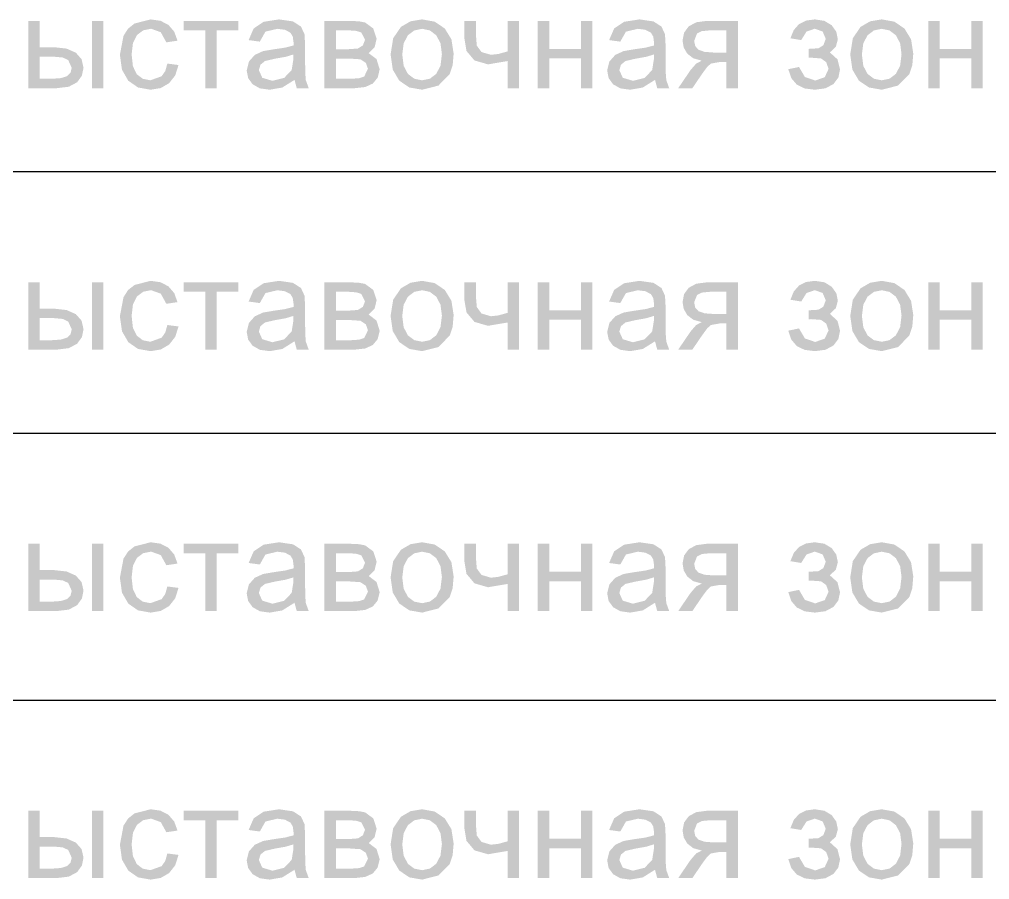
# Model space of a CAD drawing. Header units: millimetres. Extents: x 0 to 420, y 0 to 297.
# Drawn here: x 36.66 to 44.04, y 100.45 to 106.99 of the extents above; entities that cross this region are included whole.
import ezdxf

# ---------------------------------------------------------------- set-up
doc = ezdxf.new("R2010")
doc.units = ezdxf.units.MM
doc.layers.get('0').update_dxf_attribs({"linetype": 'CONTINUOUS'})

msp = doc.modelspace()

# ---------------------------------------------------------------- hatches: boundary and pattern name
at = {"true_color": 0x0000fb}
h = msp.add_hatch(color=0, dxfattribs=at)
h.paths.add_polyline_path([(37.209582, 106.980412), (37.296122, 106.980412), (37.296122, 106.468333), (37.209582, 106.468333)], flags=0)
h.paths.add_polyline_path([(36.723961, 106.980412), (36.810502, 106.980412), (36.810502, 106.780321), (36.920745, 106.780321), (37.015829, 106.76971), (37.086109, 106.738428), (37.129793, 106.688957), (37.144538, 106.623776), (37.132274, 106.5639), (37.096031, 106.513533), (37.032779, 106.479564), (36.940589, 106.468333), (36.723961, 106.468333)], flags=0)
h.paths.add_polyline_path([(36.810502, 106.539991), (36.902003, 106.539991), (36.972283, 106.544952), (37.019412, 106.559835), (37.045733, 106.585742), (37.05469, 106.623224), (37.028232, 106.682204), (36.986408, 106.702048), (36.913579, 106.708663), (36.810502, 106.708663)], flags=0)
for points in [[(37.782221, 106.655746), (37.867108, 106.644722), (37.842235, 106.565829), (37.79545, 106.506367), (37.731303, 106.46916), (37.654339, 106.456757), (37.559186, 106.473776), (37.485116, 106.525108), (37.437023, 106.608686), (37.421175, 106.722443), (37.448736, 106.867413), (37.483394, 106.921639), (37.532521, 106.960568), (37.654891, 106.991987), (37.730407, 106.981308), (37.791041, 106.949544), (37.834518, 106.898625), (37.859391, 106.82993), (37.774504, 106.817252), (37.732061, 106.894422), (37.658198, 106.920881), (37.598529, 106.908961), (37.551262, 106.873476), (37.520532, 106.812774), (37.510472, 106.725199), (37.520118, 106.635489), (37.549608, 106.574717), (37.595221, 106.539991), (37.653237, 106.528415), (37.738675, 106.559283), (37.766443, 106.59904)], [(37.905563, 106.980412), (38.32173, 106.980412), (38.32173, 106.908754), (38.156917, 106.908754), (38.156917, 106.468333), (38.070928, 106.468333), (38.070928, 106.908754), (37.905563, 106.908754)], [(40.041543, 106.980412), (40.128635, 106.980412), (40.128635, 106.883398), (40.1358, 106.792447), (40.171629, 106.743389), (40.243287, 106.722443), (40.299511, 106.728782), (40.370618, 106.74835), (40.370618, 106.980412), (40.45771, 106.980412), (40.45771, 106.468333), (40.370618, 106.468333), (40.370618, 106.675039), (40.221239, 106.649683), (40.118161, 106.679448), (40.057528, 106.751658), (40.041543, 106.846467)], [(40.600048, 106.980412), (40.68714, 106.980412), (40.68714, 106.767643), (40.92747, 106.767643), (40.92747, 106.980412), (41.014562, 106.980412), (41.014562, 106.468333), (40.92747, 106.468333), (40.92747, 106.695434), (40.68714, 106.695434), (40.68714, 106.468333), (40.600048, 106.468333)], [(42.659489, 106.699843), (42.659489, 106.767643), (42.734454, 106.772053), (42.771937, 106.795204), (42.790127, 106.843711), (42.766425, 106.899934), (42.706342, 106.920881), (42.643848, 106.899108), (42.603265, 106.83434), (42.521134, 106.84812), (42.547058, 106.911062), (42.586728, 106.956021), (42.640041, 106.982996), (42.706893, 106.991987), (42.779998, 106.980825), (42.835327, 106.947339), (42.870329, 106.898212), (42.88218, 106.840403), (42.866952, 106.783904), (42.821546, 106.740633), (42.879424, 106.687717), (42.898716, 106.611649), (42.886038, 106.549086), (42.848556, 106.499752), (42.788198, 106.467506), (42.707996, 106.456757), (42.629637, 106.466481), (42.569779, 106.495687), (42.528317, 106.544426), (42.505149, 106.612751), (42.586728, 106.629839), (42.631377, 106.553771), (42.709649, 106.526762), (42.78241, 106.551566), (42.811624, 106.614956), (42.793434, 106.66677), (42.754298, 106.694882), (42.679333, 106.700395)], [(43.570189, 106.980412), (43.657281, 106.980412), (43.657281, 106.767643), (43.897611, 106.767643), (43.897611, 106.980412), (43.984703, 106.980412), (43.984703, 106.468333), (43.897611, 106.468333), (43.897611, 106.695434), (43.657281, 106.695434), (43.657281, 106.468333), (43.570189, 106.468333)], [(37.782221, 104.666079), (37.867108, 104.655055), (37.842235, 104.576162), (37.79545, 104.5167), (37.731303, 104.479493), (37.654339, 104.467091), (37.559186, 104.484109), (37.485116, 104.535441), (37.437023, 104.619019), (37.421175, 104.732776), (37.448736, 104.877746), (37.483394, 104.931972), (37.532521, 104.970901), (37.654891, 105.002321), (37.730407, 104.991641), (37.791041, 104.959877), (37.834518, 104.908959), (37.859391, 104.840263), (37.774504, 104.827586), (37.732061, 104.904756), (37.658198, 104.931214), (37.598529, 104.919294), (37.551262, 104.883809), (37.520532, 104.823107), (37.510472, 104.735533), (37.520118, 104.645822), (37.549608, 104.585051), (37.595221, 104.550324), (37.653237, 104.538749), (37.738675, 104.569617), (37.766443, 104.609373)], [(37.905563, 104.990745), (38.32173, 104.990745), (38.32173, 104.919087), (38.156917, 104.919087), (38.156917, 104.478666), (38.070928, 104.478666), (38.070928, 104.919087), (37.905563, 104.919087)], [(40.041543, 104.990745), (40.128635, 104.990745), (40.128635, 104.893731), (40.1358, 104.802781), (40.171629, 104.753723), (40.243287, 104.732776), (40.299511, 104.739115), (40.370618, 104.758684), (40.370618, 104.990745), (40.45771, 104.990745), (40.45771, 104.478666), (40.370618, 104.478666), (40.370618, 104.685372), (40.221239, 104.660016), (40.118161, 104.689782), (40.057528, 104.761991), (40.041543, 104.8568)], [(40.600048, 104.990745), (40.68714, 104.990745), (40.68714, 104.777976), (40.92747, 104.777976), (40.92747, 104.990745), (41.014562, 104.990745), (41.014562, 104.478666), (40.92747, 104.478666), (40.92747, 104.705767), (40.68714, 104.705767), (40.68714, 104.478666), (40.600048, 104.478666)], [(42.659489, 104.710177), (42.659489, 104.777976), (42.734454, 104.782386), (42.771937, 104.805537), (42.790127, 104.854044), (42.766425, 104.910268), (42.706342, 104.931214), (42.643848, 104.909441), (42.603265, 104.844673), (42.521134, 104.858454), (42.547058, 104.921395), (42.586728, 104.966354), (42.640041, 104.993329), (42.706893, 105.002321), (42.779998, 104.991159), (42.835327, 104.957672), (42.870329, 104.908545), (42.88218, 104.850737), (42.866952, 104.794237), (42.821546, 104.750967), (42.879424, 104.69805), (42.898716, 104.621982), (42.886038, 104.559419), (42.848556, 104.510086), (42.788198, 104.477839), (42.707996, 104.467091), (42.629637, 104.476815), (42.569779, 104.50602), (42.528317, 104.55476), (42.505149, 104.623085), (42.586728, 104.640172), (42.631377, 104.564105), (42.709649, 104.537095), (42.78241, 104.5619), (42.811624, 104.62529), (42.793434, 104.677104), (42.754298, 104.705216), (42.679333, 104.710728)], [(43.570189, 104.990745), (43.657281, 104.990745), (43.657281, 104.777976), (43.897611, 104.777976), (43.897611, 104.990745), (43.984703, 104.990745), (43.984703, 104.478666), (43.897611, 104.478666), (43.897611, 104.705767), (43.657281, 104.705767), (43.657281, 104.478666), (43.570189, 104.478666)], [(37.782223, 102.676413), (37.867111, 102.665388), (37.842237, 102.586496), (37.795453, 102.527033), (37.731305, 102.489826), (37.654342, 102.477424), (37.559188, 102.494443), (37.485118, 102.545775), (37.437025, 102.629353), (37.421177, 102.74311), (37.448738, 102.888079), (37.483396, 102.942305), (37.532523, 102.981235), (37.654893, 103.012654), (37.730409, 103.001974), (37.791043, 102.970211), (37.83452, 102.919292), (37.859394, 102.850597), (37.774506, 102.837919), (37.732063, 102.915089), (37.6582, 102.941547), (37.598531, 102.929627), (37.551264, 102.894143), (37.520534, 102.83344), (37.510474, 102.745866), (37.520121, 102.656156), (37.549611, 102.595384), (37.595224, 102.560658), (37.653239, 102.549082), (37.738677, 102.57995), (37.766445, 102.619707)], [(37.905565, 103.001079), (38.321733, 103.001079), (38.321733, 102.929421), (38.156919, 102.929421), (38.156919, 102.489), (38.07093, 102.489), (38.07093, 102.929421), (37.905565, 102.929421)], [(40.041545, 103.001079), (40.128637, 103.001079), (40.128637, 102.904065), (40.135803, 102.813114), (40.171632, 102.764056), (40.24329, 102.74311), (40.299514, 102.749449), (40.37062, 102.769017), (40.37062, 103.001079), (40.457712, 103.001079), (40.457712, 102.489), (40.37062, 102.489), (40.37062, 102.695705), (40.221241, 102.670349), (40.118164, 102.700115), (40.05753, 102.772324), (40.041545, 102.867133)], [(40.60005, 103.001079), (40.687142, 103.001079), (40.687142, 102.788309), (40.927472, 102.788309), (40.927472, 103.001079), (41.014564, 103.001079), (41.014564, 102.489), (40.927472, 102.489), (40.927472, 102.7161), (40.687142, 102.7161), (40.687142, 102.489), (40.60005, 102.489)], [(42.659491, 102.72051), (42.659491, 102.788309), (42.734456, 102.792719), (42.771939, 102.81587), (42.790129, 102.864377), (42.766427, 102.920601), (42.706344, 102.941547), (42.64385, 102.919774), (42.603267, 102.855007), (42.521136, 102.868787), (42.54706, 102.931729), (42.586731, 102.976687), (42.640044, 103.003662), (42.706896, 103.012654), (42.780001, 103.001492), (42.835329, 102.968006), (42.870331, 102.918879), (42.882182, 102.86107), (42.866955, 102.80457), (42.821548, 102.7613), (42.879426, 102.708383), (42.898719, 102.632316), (42.886041, 102.569753), (42.848558, 102.520419), (42.7882, 102.488173), (42.707998, 102.477424), (42.629639, 102.487148), (42.569781, 102.516354), (42.528319, 102.565093), (42.505151, 102.633418), (42.586731, 102.650506), (42.631379, 102.574438), (42.709652, 102.547428), (42.782412, 102.572233), (42.811626, 102.635623), (42.793436, 102.687437), (42.7543, 102.715549), (42.679335, 102.721061)], [(43.570191, 103.001079), (43.657283, 103.001079), (43.657283, 102.788309), (43.897613, 102.788309), (43.897613, 103.001079), (43.984705, 103.001079), (43.984705, 102.489), (43.897613, 102.489), (43.897613, 102.7161), (43.657283, 102.7161), (43.657283, 102.489), (43.570191, 102.489)], [(37.782221, 100.644413), (37.867109, 100.633388), (37.842235, 100.554496), (37.795451, 100.495033), (37.731303, 100.457826), (37.65434, 100.445424), (37.559186, 100.462443), (37.485116, 100.513775), (37.437023, 100.597353), (37.421175, 100.71111), (37.448736, 100.856079), (37.483394, 100.910305), (37.532521, 100.949235), (37.654891, 100.980654), (37.730407, 100.969974), (37.791041, 100.938211), (37.834518, 100.887292), (37.859392, 100.818597), (37.774504, 100.805919), (37.732061, 100.883089), (37.658198, 100.909547), (37.598529, 100.897627), (37.551262, 100.862143), (37.520532, 100.80144), (37.510472, 100.713866), (37.520119, 100.624156), (37.549609, 100.563384), (37.595222, 100.528658), (37.653237, 100.517082), (37.738675, 100.54795), (37.766443, 100.587707)], [(37.905563, 100.969079), (38.321731, 100.969079), (38.321731, 100.897421), (38.156917, 100.897421), (38.156917, 100.457), (38.070928, 100.457), (38.070928, 100.897421), (37.905563, 100.897421)], [(40.041543, 100.969079), (40.128635, 100.969079), (40.128635, 100.872065), (40.135801, 100.781114), (40.17163, 100.732056), (40.243288, 100.71111), (40.299511, 100.717449), (40.370618, 100.737017), (40.370618, 100.969079), (40.45771, 100.969079), (40.45771, 100.457), (40.370618, 100.457), (40.370618, 100.663705), (40.221239, 100.638349), (40.118162, 100.668115), (40.057528, 100.740324), (40.041543, 100.835133)], [(40.600048, 100.969079), (40.68714, 100.969079), (40.68714, 100.756309), (40.92747, 100.756309), (40.92747, 100.969079), (41.014562, 100.969079), (41.014562, 100.457), (40.92747, 100.457), (40.92747, 100.6841), (40.68714, 100.6841), (40.68714, 100.457), (40.600048, 100.457)], [(42.659489, 100.68851), (42.659489, 100.756309), (42.734454, 100.760719), (42.771937, 100.78387), (42.790127, 100.832377), (42.766425, 100.888601), (42.706342, 100.909547), (42.643848, 100.887774), (42.603265, 100.823007), (42.521134, 100.836787), (42.547058, 100.899729), (42.586729, 100.944687), (42.640042, 100.971662), (42.706894, 100.980654), (42.779999, 100.969492), (42.835327, 100.936006), (42.870329, 100.886879), (42.88218, 100.82907), (42.866953, 100.77257), (42.821546, 100.7293), (42.879424, 100.676383), (42.898717, 100.600316), (42.886039, 100.537753), (42.848556, 100.488419), (42.788198, 100.456173), (42.707996, 100.445424), (42.629637, 100.455148), (42.569779, 100.484354), (42.528317, 100.533093), (42.505149, 100.601418), (42.586729, 100.618506), (42.631377, 100.542438), (42.70965, 100.515428), (42.78241, 100.540233), (42.811624, 100.603623), (42.793434, 100.655437), (42.754298, 100.683549), (42.679333, 100.689061)], [(43.570189, 100.969079), (43.657281, 100.969079), (43.657281, 100.756309), (43.897611, 100.756309), (43.897611, 100.969079), (43.984703, 100.969079), (43.984703, 100.457), (43.897611, 100.457), (43.897611, 100.6841), (43.657281, 100.6841), (43.657281, 100.457), (43.570189, 100.457)]]:
    msp.add_hatch(color=0, dxfattribs=at).paths.add_polyline_path(points, flags=0)
h = msp.add_hatch(color=0, dxfattribs=at)
h.paths.add_polyline_path([(38.749385, 106.531723), (38.656229, 106.473294), (38.560318, 106.456757), (38.485628, 106.467093), (38.430782, 106.498099), (38.396814, 106.544952), (38.385583, 106.603381), (38.40267, 106.671731), (38.447319, 106.721892), (38.510157, 106.750555), (38.587328, 106.763784), (38.67814, 106.777013), (38.741668, 106.79355), (38.742219, 106.81615), (38.736087, 106.86128), (38.717966, 106.891115), (38.676211, 106.912957), (38.618747, 106.920329), (38.528348, 106.898832), (38.485353, 106.822764), (38.400466, 106.83434), (38.438499, 106.922534), (38.515118, 106.973797), (38.631425, 106.991987), (38.737809, 106.976553), (38.798443, 106.937417), (38.825453, 106.878988), (38.829862, 106.798511), (38.829862, 106.682756), (38.831171, 106.584019), (38.835374, 106.529518), (38.857423, 106.468333), (38.766473, 106.468333)], flags=0)
h.paths.add_polyline_path([(38.741668, 106.725199), (38.682619, 106.707285), (38.600005, 106.692678), (38.524489, 106.675039), (38.490314, 106.646927), (38.478187, 106.605586), (38.504094, 106.547708), (38.581264, 106.524557), (38.670561, 106.546605), (38.727887, 106.606688), (38.741668, 106.69378)], flags=0)
h = msp.add_hatch(color=0, dxfattribs=at)
h.paths.add_polyline_path([(38.976667, 106.980412), (39.176758, 106.980412), (39.240906, 106.977242), (39.28645, 106.968285), (39.348186, 106.923086), (39.374093, 106.844813), (39.358659, 106.780321), (39.313459, 106.735121), (39.37299, 106.689921), (39.397244, 106.611649), (39.381603, 106.548121), (39.344879, 106.503611), (39.287001, 106.477083), (39.207626, 106.468333), (38.976667, 106.468333)], flags=0)
h.paths.add_polyline_path([(39.063759, 106.764887), (39.156363, 106.764887), (39.231879, 106.770399), (39.269362, 106.794101), (39.285898, 106.836545), (39.257235, 106.892769), (39.218306, 106.904689), (39.159119, 106.908754), (39.063759, 106.908754)], flags=0)
h.paths.add_polyline_path([(39.063759, 106.539991), (39.17786, 106.539991), (39.239941, 106.544194), (39.279284, 106.557079), (39.307947, 106.616059), (39.291962, 106.661258), (39.250621, 106.688268), (39.16849, 106.69378), (39.063759, 106.69378)], flags=0)
h = msp.add_hatch(color=0, dxfattribs=at)
h.paths.add_polyline_path([(39.480224, 106.724648), (39.499792, 106.848327), (39.559048, 106.935212), (39.632291, 106.977656), (39.720003, 106.991987), (39.815983, 106.974624), (39.892533, 106.922534), (39.942901, 106.840197), (39.959781, 106.731814), (39.95234, 106.643068), (39.930016, 106.57582), (39.844026, 106.488177), (39.720003, 106.456757), (39.622851, 106.473845), (39.54637, 106.525659), (39.496761, 106.609651)], flags=0)
h.paths.add_polyline_path([(39.56897, 106.724648), (39.579719, 106.638176), (39.611965, 106.576922), (39.660403, 106.540473), (39.720003, 106.528415), (39.779121, 106.540542), (39.82749, 106.577474), (39.859736, 106.639416), (39.870485, 106.727404), (39.859736, 106.8105), (39.82749, 106.871271), (39.779121, 106.907996), (39.720003, 106.920329), (39.660403, 106.907996), (39.611965, 106.871271), (39.579719, 106.810155)], flags=0)
h = msp.add_hatch(color=0, dxfattribs=at)
h.paths.add_polyline_path([(41.491364, 106.531723), (41.398209, 106.473294), (41.302297, 106.456757), (41.227608, 106.467093), (41.172762, 106.498099), (41.138793, 106.544952), (41.127562, 106.603381), (41.14465, 106.671731), (41.189298, 106.721892), (41.252137, 106.750555), (41.329307, 106.763784), (41.42012, 106.777013), (41.483647, 106.79355), (41.484198, 106.81615), (41.478066, 106.86128), (41.459945, 106.891115), (41.41819, 106.912957), (41.360726, 106.920329), (41.270327, 106.898832), (41.227332, 106.822764), (41.142445, 106.83434), (41.180479, 106.922534), (41.257098, 106.973797), (41.373404, 106.991987), (41.479789, 106.976553), (41.540422, 106.937417), (41.567432, 106.878988), (41.571842, 106.798511), (41.571842, 106.682756), (41.573151, 106.584019), (41.577354, 106.529518), (41.599402, 106.468333), (41.508452, 106.468333)], flags=0)
h.paths.add_polyline_path([(41.483647, 106.725199), (41.424598, 106.707285), (41.341985, 106.692678), (41.266468, 106.675039), (41.232293, 106.646927), (41.220166, 106.605586), (41.246073, 106.547708), (41.323244, 106.524557), (41.41254, 106.546605), (41.469867, 106.606688), (41.483647, 106.69378)], flags=0)
h = msp.add_hatch(color=0, dxfattribs=at)
h.paths.add_polyline_path([(42.121584, 106.980412), (42.121584, 106.468333), (42.035044, 106.468333), (42.035044, 106.667873), (41.984883, 106.667873), (41.916532, 106.655746), (41.889178, 106.63101), (41.851489, 106.58023), (41.775421, 106.468333), (41.667934, 106.468333), (41.761641, 106.606137), (41.80436, 106.655608), (41.847079, 106.677795), (41.782243, 106.696054), (41.736836, 106.731263), (41.709827, 106.77784), (41.701007, 106.831033), (41.712652, 106.891253), (41.747861, 106.939071), (41.805187, 106.970077), (41.884011, 106.980412)], flags=0)
h.paths.add_polyline_path([(42.035044, 106.908754), (41.911571, 106.908754), (41.847562, 106.902622), (41.81125, 106.8845), (41.789202, 106.828276), (41.79747, 106.788451), (41.822275, 106.761028), (41.867888, 106.744905), (41.939132, 106.739531), (42.035044, 106.739531)], flags=0)
h = msp.add_hatch(color=0, dxfattribs=at)
h.paths.add_polyline_path([(42.976349, 106.724648), (42.995917, 106.848327), (43.055173, 106.935212), (43.128415, 106.977656), (43.216128, 106.991987), (43.312108, 106.974624), (43.388658, 106.922534), (43.439025, 106.840197), (43.455906, 106.731814), (43.448465, 106.643068), (43.426141, 106.57582), (43.340151, 106.488177), (43.216128, 106.456757), (43.118976, 106.473845), (43.042495, 106.525659), (42.992885, 106.609651)], flags=0)
h.paths.add_polyline_path([(43.065095, 106.724648), (43.075843, 106.638176), (43.108089, 106.576922), (43.156527, 106.540473), (43.216128, 106.528415), (43.275245, 106.540542), (43.323615, 106.577474), (43.355861, 106.639416), (43.366609, 106.727404), (43.355861, 106.8105), (43.323615, 106.871271), (43.275245, 106.907996), (43.216128, 106.920329), (43.156527, 106.907996), (43.108089, 106.871271), (43.075843, 106.810155)], flags=0)
h = msp.add_hatch(color=0, dxfattribs=at)
h.paths.add_polyline_path([(37.209582, 104.990745), (37.296122, 104.990745), (37.296122, 104.478666), (37.209582, 104.478666)], flags=0)
h.paths.add_polyline_path([(36.723961, 104.990745), (36.810502, 104.990745), (36.810502, 104.790654), (36.920745, 104.790654), (37.015829, 104.780043), (37.086109, 104.748762), (37.129793, 104.69929), (37.144538, 104.634109), (37.132274, 104.574233), (37.096031, 104.523866), (37.032779, 104.489897), (36.940589, 104.478666), (36.723961, 104.478666)], flags=0)
h.paths.add_polyline_path([(36.810502, 104.550324), (36.902003, 104.550324), (36.972283, 104.555285), (37.019412, 104.570168), (37.045733, 104.596075), (37.05469, 104.633558), (37.028232, 104.692538), (36.986408, 104.712382), (36.913579, 104.718996), (36.810502, 104.718996)], flags=0)
h = msp.add_hatch(color=0, dxfattribs=at)
h.paths.add_polyline_path([(38.749385, 104.542056), (38.656229, 104.483627), (38.560318, 104.467091), (38.485628, 104.477426), (38.430782, 104.508432), (38.396814, 104.555285), (38.385583, 104.613714), (38.40267, 104.682065), (38.447319, 104.732225), (38.510157, 104.760888), (38.587328, 104.774118), (38.67814, 104.787347), (38.741668, 104.803883), (38.742219, 104.826483), (38.736087, 104.871614), (38.717966, 104.901448), (38.676211, 104.92329), (38.618747, 104.930663), (38.528348, 104.909165), (38.485353, 104.833098), (38.400466, 104.844673), (38.438499, 104.932868), (38.515118, 104.984131), (38.631425, 105.002321), (38.737809, 104.986887), (38.798443, 104.94775), (38.825453, 104.889322), (38.829862, 104.808844), (38.829862, 104.693089), (38.831171, 104.594353), (38.835374, 104.539851), (38.857423, 104.478666), (38.766473, 104.478666)], flags=0)
h.paths.add_polyline_path([(38.741668, 104.735533), (38.682619, 104.717618), (38.600005, 104.703011), (38.524489, 104.685372), (38.490314, 104.65726), (38.478187, 104.615919), (38.504094, 104.558041), (38.581264, 104.53489), (38.670561, 104.556939), (38.727887, 104.617021), (38.741668, 104.704113)], flags=0)
h = msp.add_hatch(color=0, dxfattribs=at)
h.paths.add_polyline_path([(38.976667, 104.990745), (39.176758, 104.990745), (39.240906, 104.987576), (39.28645, 104.978619), (39.348186, 104.933419), (39.374093, 104.855146), (39.358659, 104.790654), (39.313459, 104.745454), (39.37299, 104.700255), (39.397244, 104.621982), (39.381603, 104.558455), (39.344879, 104.513944), (39.287001, 104.487417), (39.207626, 104.478666), (38.976667, 104.478666)], flags=0)
h.paths.add_polyline_path([(39.063759, 104.77522), (39.156363, 104.77522), (39.231879, 104.780732), (39.269362, 104.804434), (39.285898, 104.846878), (39.257235, 104.903102), (39.218306, 104.915022), (39.159119, 104.919087), (39.063759, 104.919087)], flags=0)
h.paths.add_polyline_path([(39.063759, 104.550324), (39.17786, 104.550324), (39.239941, 104.554527), (39.279284, 104.567412), (39.307947, 104.626392), (39.291962, 104.671592), (39.250621, 104.698601), (39.16849, 104.704113), (39.063759, 104.704113)], flags=0)
h = msp.add_hatch(color=0, dxfattribs=at)
h.paths.add_polyline_path([(39.480224, 104.734981), (39.499792, 104.85866), (39.559048, 104.945546), (39.632291, 104.987989), (39.720003, 105.002321), (39.815983, 104.984957), (39.892533, 104.932868), (39.942901, 104.85053), (39.959781, 104.742147), (39.95234, 104.653401), (39.930016, 104.586153), (39.844026, 104.49851), (39.720003, 104.467091), (39.622851, 104.484178), (39.54637, 104.535993), (39.496761, 104.619984)], flags=0)
h.paths.add_polyline_path([(39.56897, 104.734981), (39.579719, 104.648509), (39.611965, 104.587256), (39.660403, 104.550807), (39.720003, 104.538749), (39.779121, 104.550875), (39.82749, 104.587807), (39.859736, 104.64975), (39.870485, 104.737737), (39.859736, 104.820833), (39.82749, 104.881605), (39.779121, 104.918329), (39.720003, 104.930663), (39.660403, 104.918329), (39.611965, 104.881605), (39.579719, 104.820489)], flags=0)
h = msp.add_hatch(color=0, dxfattribs=at)
h.paths.add_polyline_path([(41.491364, 104.542056), (41.398209, 104.483627), (41.302297, 104.467091), (41.227608, 104.477426), (41.172762, 104.508432), (41.138793, 104.555285), (41.127562, 104.613714), (41.14465, 104.682065), (41.189298, 104.732225), (41.252137, 104.760888), (41.329307, 104.774118), (41.42012, 104.787347), (41.483647, 104.803883), (41.484198, 104.826483), (41.478066, 104.871614), (41.459945, 104.901448), (41.41819, 104.92329), (41.360726, 104.930663), (41.270327, 104.909165), (41.227332, 104.833098), (41.142445, 104.844673), (41.180479, 104.932868), (41.257098, 104.984131), (41.373404, 105.002321), (41.479789, 104.986887), (41.540422, 104.94775), (41.567432, 104.889322), (41.571842, 104.808844), (41.571842, 104.693089), (41.573151, 104.594353), (41.577354, 104.539851), (41.599402, 104.478666), (41.508452, 104.478666)], flags=0)
h.paths.add_polyline_path([(41.483647, 104.735533), (41.424598, 104.717618), (41.341985, 104.703011), (41.266468, 104.685372), (41.232293, 104.65726), (41.220166, 104.615919), (41.246073, 104.558041), (41.323244, 104.53489), (41.41254, 104.556939), (41.469867, 104.617021), (41.483647, 104.704113)], flags=0)
h = msp.add_hatch(color=0, dxfattribs=at)
h.paths.add_polyline_path([(42.121584, 104.990745), (42.121584, 104.478666), (42.035044, 104.478666), (42.035044, 104.678206), (41.984883, 104.678206), (41.916532, 104.666079), (41.889178, 104.641344), (41.851489, 104.590563), (41.775421, 104.478666), (41.667934, 104.478666), (41.761641, 104.61647), (41.80436, 104.665942), (41.847079, 104.688128), (41.782243, 104.706387), (41.736836, 104.741596), (41.709827, 104.788174), (41.701007, 104.841366), (41.712652, 104.901586), (41.747861, 104.949404), (41.805187, 104.98041), (41.884011, 104.990745)], flags=0)
h.paths.add_polyline_path([(42.035044, 104.919087), (41.911571, 104.919087), (41.847562, 104.912955), (41.81125, 104.894834), (41.789202, 104.83861), (41.79747, 104.798785), (41.822275, 104.771362), (41.867888, 104.755239), (41.939132, 104.749864), (42.035044, 104.749864)], flags=0)
h = msp.add_hatch(color=0, dxfattribs=at)
h.paths.add_polyline_path([(42.976349, 104.734981), (42.995917, 104.85866), (43.055173, 104.945546), (43.128415, 104.987989), (43.216128, 105.002321), (43.312108, 104.984957), (43.388658, 104.932868), (43.439025, 104.85053), (43.455906, 104.742147), (43.448465, 104.653401), (43.426141, 104.586153), (43.340151, 104.49851), (43.216128, 104.467091), (43.118976, 104.484178), (43.042495, 104.535993), (42.992885, 104.619984)], flags=0)
h.paths.add_polyline_path([(43.065095, 104.734981), (43.075843, 104.648509), (43.108089, 104.587256), (43.156527, 104.550807), (43.216128, 104.538749), (43.275245, 104.550875), (43.323615, 104.587807), (43.355861, 104.64975), (43.366609, 104.737737), (43.355861, 104.820833), (43.323615, 104.881605), (43.275245, 104.918329), (43.216128, 104.930663), (43.156527, 104.918329), (43.108089, 104.881605), (43.075843, 104.820489)], flags=0)
h = msp.add_hatch(color=0, dxfattribs=at)
h.paths.add_polyline_path([(37.209584, 103.001079), (37.296125, 103.001079), (37.296125, 102.489), (37.209584, 102.489)], flags=0)
h.paths.add_polyline_path([(36.723963, 103.001079), (36.810504, 103.001079), (36.810504, 102.800987), (36.920747, 102.800987), (37.015832, 102.790377), (37.086112, 102.759095), (37.129795, 102.709624), (37.14454, 102.644442), (37.132276, 102.584567), (37.096034, 102.534199), (37.032782, 102.500231), (36.940591, 102.489), (36.723963, 102.489)], flags=0)
h.paths.add_polyline_path([(36.810504, 102.560658), (36.902006, 102.560658), (36.972286, 102.565619), (37.019415, 102.580501), (37.045735, 102.606408), (37.054692, 102.643891), (37.028234, 102.702871), (36.986411, 102.722715), (36.913581, 102.729329), (36.810504, 102.729329)], flags=0)
h = msp.add_hatch(color=0, dxfattribs=at)
h.paths.add_polyline_path([(38.749387, 102.552389), (38.656232, 102.493961), (38.56032, 102.477424), (38.485631, 102.487759), (38.430785, 102.518765), (38.396816, 102.565619), (38.385585, 102.624047), (38.402673, 102.692398), (38.447321, 102.742559), (38.51016, 102.771222), (38.58733, 102.784451), (38.678143, 102.79768), (38.74167, 102.814217), (38.742221, 102.836816), (38.736089, 102.881947), (38.717968, 102.911782), (38.676213, 102.933624), (38.618749, 102.940996), (38.52835, 102.919499), (38.485355, 102.843431), (38.400468, 102.855007), (38.438502, 102.943201), (38.515121, 102.994464), (38.631427, 103.012654), (38.737812, 102.99722), (38.798445, 102.958084), (38.825455, 102.899655), (38.829865, 102.819178), (38.829865, 102.703422), (38.831174, 102.604686), (38.835377, 102.550184), (38.857425, 102.489), (38.766475, 102.489)], flags=0)
h.paths.add_polyline_path([(38.74167, 102.745866), (38.682621, 102.727951), (38.600008, 102.713344), (38.524491, 102.695705), (38.490316, 102.667593), (38.478189, 102.626252), (38.504096, 102.568375), (38.581266, 102.545224), (38.670563, 102.567272), (38.72789, 102.627355), (38.74167, 102.714447)], flags=0)
h = msp.add_hatch(color=0, dxfattribs=at)
h.paths.add_polyline_path([(38.976669, 103.001079), (39.17676, 103.001079), (39.240908, 102.997909), (39.286452, 102.988952), (39.348188, 102.943752), (39.374095, 102.86548), (39.358661, 102.800987), (39.313461, 102.755788), (39.372993, 102.710588), (39.397246, 102.632316), (39.381605, 102.568788), (39.344881, 102.524277), (39.287003, 102.49775), (39.207628, 102.489), (38.976669, 102.489)], flags=0)
h.paths.add_polyline_path([(39.063761, 102.785553), (39.156365, 102.785553), (39.231882, 102.791066), (39.269364, 102.814768), (39.285901, 102.857211), (39.257238, 102.913435), (39.218308, 102.925355), (39.159121, 102.929421), (39.063761, 102.929421)], flags=0)
h.paths.add_polyline_path([(39.063761, 102.560658), (39.177863, 102.560658), (39.239943, 102.564861), (39.279286, 102.577745), (39.307949, 102.636725), (39.291964, 102.681925), (39.250623, 102.708934), (39.168492, 102.714447), (39.063761, 102.714447)], flags=0)
h = msp.add_hatch(color=0, dxfattribs=at)
h.paths.add_polyline_path([(39.480226, 102.745315), (39.499795, 102.868994), (39.55905, 102.955879), (39.632293, 102.998323), (39.720005, 103.012654), (39.815985, 102.995291), (39.892535, 102.943201), (39.942903, 102.860863), (39.959784, 102.75248), (39.952342, 102.663735), (39.930018, 102.596487), (39.844029, 102.508843), (39.720005, 102.477424), (39.622853, 102.494512), (39.546372, 102.546326), (39.496763, 102.630317)], flags=0)
h.paths.add_polyline_path([(39.568972, 102.745315), (39.579721, 102.658843), (39.611967, 102.597589), (39.660405, 102.56114), (39.720005, 102.549082), (39.779123, 102.561209), (39.827492, 102.59814), (39.859738, 102.660083), (39.870487, 102.748071), (39.859738, 102.831166), (39.827492, 102.891938), (39.779123, 102.928663), (39.720005, 102.940996), (39.660405, 102.928663), (39.611967, 102.891938), (39.579721, 102.830822)], flags=0)
h = msp.add_hatch(color=0, dxfattribs=at)
h.paths.add_polyline_path([(41.491367, 102.552389), (41.398211, 102.493961), (41.3023, 102.477424), (41.22761, 102.487759), (41.172764, 102.518765), (41.138795, 102.565619), (41.127564, 102.624047), (41.144652, 102.692398), (41.189301, 102.742559), (41.252139, 102.771222), (41.329309, 102.784451), (41.420122, 102.79768), (41.483649, 102.814217), (41.484201, 102.836816), (41.478068, 102.881947), (41.459947, 102.911782), (41.418193, 102.933624), (41.360728, 102.940996), (41.270329, 102.919499), (41.227334, 102.843431), (41.142447, 102.855007), (41.180481, 102.943201), (41.2571, 102.994464), (41.373406, 103.012654), (41.479791, 102.99722), (41.540425, 102.958084), (41.567434, 102.899655), (41.571844, 102.819178), (41.571844, 102.703422), (41.573153, 102.604686), (41.577356, 102.550184), (41.599405, 102.489), (41.508454, 102.489)], flags=0)
h.paths.add_polyline_path([(41.483649, 102.745866), (41.424601, 102.727951), (41.341987, 102.713344), (41.266471, 102.695705), (41.232295, 102.667593), (41.220169, 102.626252), (41.246076, 102.568375), (41.323246, 102.545224), (41.412543, 102.567272), (41.469869, 102.627355), (41.483649, 102.714447)], flags=0)
h = msp.add_hatch(color=0, dxfattribs=at)
h.paths.add_polyline_path([(42.121587, 103.001079), (42.121587, 102.489), (42.035046, 102.489), (42.035046, 102.68854), (41.984885, 102.68854), (41.916535, 102.676413), (41.889181, 102.651677), (41.851491, 102.600896), (41.775424, 102.489), (41.667937, 102.489), (41.761643, 102.626803), (41.804362, 102.676275), (41.847082, 102.698461), (41.782245, 102.71672), (41.736838, 102.751929), (41.709829, 102.798507), (41.701009, 102.851699), (41.712654, 102.91192), (41.747863, 102.959737), (41.805189, 102.990743), (41.884013, 103.001079)], flags=0)
h.paths.add_polyline_path([(42.035046, 102.929421), (41.911574, 102.929421), (41.847564, 102.923288), (41.811253, 102.905167), (41.789204, 102.848943), (41.797472, 102.809118), (41.822277, 102.781695), (41.86789, 102.765572), (41.939134, 102.760198), (42.035046, 102.760198)], flags=0)
h = msp.add_hatch(color=0, dxfattribs=at)
h.paths.add_polyline_path([(42.976351, 102.745315), (42.995919, 102.868994), (43.055175, 102.955879), (43.128418, 102.998323), (43.21613, 103.012654), (43.31211, 102.995291), (43.38866, 102.943201), (43.439027, 102.860863), (43.455908, 102.75248), (43.448467, 102.663735), (43.426143, 102.596487), (43.340153, 102.508843), (43.21613, 102.477424), (43.118978, 102.494512), (43.042497, 102.546326), (42.992888, 102.630317)], flags=0)
h.paths.add_polyline_path([(43.065097, 102.745315), (43.075846, 102.658843), (43.108092, 102.597589), (43.15653, 102.56114), (43.21613, 102.549082), (43.275248, 102.561209), (43.323617, 102.59814), (43.355863, 102.660083), (43.366612, 102.748071), (43.355863, 102.831166), (43.323617, 102.891938), (43.275248, 102.928663), (43.21613, 102.940996), (43.15653, 102.928663), (43.108092, 102.891938), (43.075846, 102.830822)], flags=0)
h = msp.add_hatch(color=0, dxfattribs=at)
h.paths.add_polyline_path([(37.209582, 100.969079), (37.296123, 100.969079), (37.296123, 100.457), (37.209582, 100.457)], flags=0)
h.paths.add_polyline_path([(36.723961, 100.969079), (36.810502, 100.969079), (36.810502, 100.768987), (36.920745, 100.768987), (37.01583, 100.758377), (37.08611, 100.727095), (37.129793, 100.677624), (37.144538, 100.612442), (37.132274, 100.552567), (37.096032, 100.502199), (37.03278, 100.468231), (36.940589, 100.457), (36.723961, 100.457)], flags=0)
h.paths.add_polyline_path([(36.810502, 100.528658), (36.902004, 100.528658), (36.972284, 100.533619), (37.019413, 100.548501), (37.045733, 100.574408), (37.05469, 100.611891), (37.028232, 100.670871), (36.986409, 100.690715), (36.913579, 100.697329), (36.810502, 100.697329)], flags=0)
h = msp.add_hatch(color=0, dxfattribs=at)
h.paths.add_polyline_path([(38.749385, 100.520389), (38.65623, 100.461961), (38.560318, 100.445424), (38.485629, 100.455759), (38.430783, 100.486765), (38.396814, 100.533619), (38.385583, 100.592047), (38.402671, 100.660398), (38.447319, 100.710559), (38.510158, 100.739222), (38.587328, 100.752451), (38.67814, 100.76568), (38.741668, 100.782217), (38.742219, 100.804816), (38.736087, 100.849947), (38.717966, 100.879782), (38.676211, 100.901624), (38.618747, 100.908996), (38.528348, 100.887499), (38.485353, 100.811431), (38.400466, 100.823007), (38.4385, 100.911201), (38.515119, 100.962464), (38.631425, 100.980654), (38.73781, 100.96522), (38.798443, 100.926084), (38.825453, 100.867655), (38.829863, 100.787178), (38.829863, 100.671422), (38.831172, 100.572686), (38.835375, 100.518184), (38.857423, 100.457), (38.766473, 100.457)], flags=0)
h.paths.add_polyline_path([(38.741668, 100.713866), (38.682619, 100.695951), (38.600006, 100.681344), (38.524489, 100.663705), (38.490314, 100.635593), (38.478187, 100.594252), (38.504094, 100.536375), (38.581264, 100.513224), (38.670561, 100.535272), (38.727888, 100.595355), (38.741668, 100.682447)], flags=0)
h = msp.add_hatch(color=0, dxfattribs=at)
h.paths.add_polyline_path([(38.976667, 100.969079), (39.176758, 100.969079), (39.240906, 100.965909), (39.28645, 100.956952), (39.348186, 100.911752), (39.374093, 100.83348), (39.358659, 100.768987), (39.313459, 100.723788), (39.372991, 100.678588), (39.397244, 100.600316), (39.381603, 100.536788), (39.344879, 100.492277), (39.287001, 100.46575), (39.207626, 100.457), (38.976667, 100.457)], flags=0)
h.paths.add_polyline_path([(39.063759, 100.753553), (39.156363, 100.753553), (39.23188, 100.759066), (39.269362, 100.782768), (39.285899, 100.825211), (39.257236, 100.881435), (39.218306, 100.893355), (39.159119, 100.897421), (39.063759, 100.897421)], flags=0)
h.paths.add_polyline_path([(39.063759, 100.528658), (39.177861, 100.528658), (39.239941, 100.532861), (39.279284, 100.545745), (39.307947, 100.604725), (39.291962, 100.649925), (39.250621, 100.676934), (39.16849, 100.682447), (39.063759, 100.682447)], flags=0)
h = msp.add_hatch(color=0, dxfattribs=at)
h.paths.add_polyline_path([(39.480224, 100.713315), (39.499793, 100.836994), (39.559048, 100.923879), (39.632291, 100.966323), (39.720003, 100.980654), (39.815983, 100.963291), (39.892533, 100.911201), (39.942901, 100.828863), (39.959782, 100.720481), (39.95234, 100.631735), (39.930016, 100.564487), (39.844027, 100.476843), (39.720003, 100.445424), (39.622851, 100.462512), (39.54637, 100.514326), (39.496761, 100.598317)], flags=0)
h.paths.add_polyline_path([(39.56897, 100.713315), (39.579719, 100.626843), (39.611965, 100.565589), (39.660403, 100.52914), (39.720003, 100.517082), (39.779121, 100.529209), (39.82749, 100.56614), (39.859736, 100.628083), (39.870485, 100.716071), (39.859736, 100.799166), (39.82749, 100.859938), (39.779121, 100.896663), (39.720003, 100.908996), (39.660403, 100.896663), (39.611965, 100.859938), (39.579719, 100.798822)], flags=0)
h = msp.add_hatch(color=0, dxfattribs=at)
h.paths.add_polyline_path([(41.491365, 100.520389), (41.398209, 100.461961), (41.302298, 100.445424), (41.227608, 100.455759), (41.172762, 100.486765), (41.138793, 100.533619), (41.127562, 100.592047), (41.14465, 100.660398), (41.189299, 100.710559), (41.252137, 100.739222), (41.329307, 100.752451), (41.42012, 100.76568), (41.483647, 100.782217), (41.484199, 100.804816), (41.478066, 100.849947), (41.459945, 100.879782), (41.418191, 100.901624), (41.360726, 100.908996), (41.270327, 100.887499), (41.227332, 100.811431), (41.142445, 100.823007), (41.180479, 100.911201), (41.257098, 100.962464), (41.373404, 100.980654), (41.479789, 100.96522), (41.540423, 100.926084), (41.567432, 100.867655), (41.571842, 100.787178), (41.571842, 100.671422), (41.573151, 100.572686), (41.577354, 100.518184), (41.599403, 100.457), (41.508452, 100.457)], flags=0)
h.paths.add_polyline_path([(41.483647, 100.713866), (41.424599, 100.695951), (41.341985, 100.681344), (41.266469, 100.663705), (41.232293, 100.635593), (41.220167, 100.594252), (41.246074, 100.536375), (41.323244, 100.513224), (41.412541, 100.535272), (41.469867, 100.595355), (41.483647, 100.682447)], flags=0)
h = msp.add_hatch(color=0, dxfattribs=at)
h.paths.add_polyline_path([(42.121585, 100.969079), (42.121585, 100.457), (42.035044, 100.457), (42.035044, 100.65654), (41.984883, 100.65654), (41.916533, 100.644413), (41.889179, 100.619677), (41.851489, 100.568896), (41.775422, 100.457), (41.667935, 100.457), (41.761641, 100.594803), (41.80436, 100.644275), (41.84708, 100.666461), (41.782243, 100.68472), (41.736836, 100.719929), (41.709827, 100.766507), (41.701007, 100.819699), (41.712652, 100.87992), (41.747861, 100.927737), (41.805187, 100.958743), (41.884011, 100.969079)], flags=0)
h.paths.add_polyline_path([(42.035044, 100.897421), (41.911572, 100.897421), (41.847562, 100.891288), (41.811251, 100.873167), (41.789202, 100.816943), (41.79747, 100.777118), (41.822275, 100.749695), (41.867888, 100.733572), (41.939132, 100.728198), (42.035044, 100.728198)], flags=0)
h = msp.add_hatch(color=0, dxfattribs=at)
h.paths.add_polyline_path([(42.976349, 100.713315), (42.995917, 100.836994), (43.055173, 100.923879), (43.128416, 100.966323), (43.216128, 100.980654), (43.312108, 100.963291), (43.388658, 100.911201), (43.439025, 100.828863), (43.455906, 100.720481), (43.448465, 100.631735), (43.426141, 100.564487), (43.340151, 100.476843), (43.216128, 100.445424), (43.118976, 100.462512), (43.042495, 100.514326), (42.992886, 100.598317)], flags=0)
h.paths.add_polyline_path([(43.065095, 100.713315), (43.075844, 100.626843), (43.10809, 100.565589), (43.156528, 100.52914), (43.216128, 100.517082), (43.275246, 100.529209), (43.323615, 100.56614), (43.355861, 100.628083), (43.36661, 100.716071), (43.355861, 100.799166), (43.323615, 100.859938), (43.275246, 100.896663), (43.216128, 100.908996), (43.156528, 100.896663), (43.10809, 100.859938), (43.075844, 100.798822)], flags=0)

# ---------------------------------------------------------------- linework, layer by layer
at = {"color": 0, "true_color": 0x000007}
for points in [[(28.913668, 105.833333), (77.681668, 105.833333)], [(28.913668, 103.843666), (77.681668, 103.843666)], [(28.913668, 101.811666), (77.681668, 101.811666)]]:
    msp.add_lwpolyline(points, dxfattribs=at)

doc.saveas('drawing.dxf')
